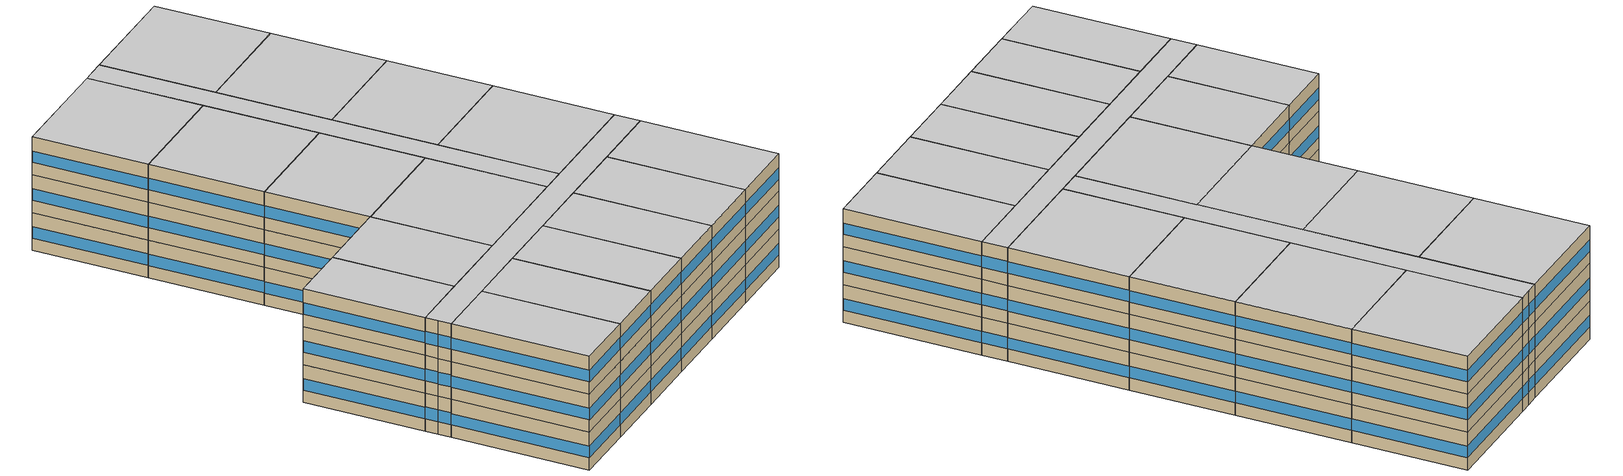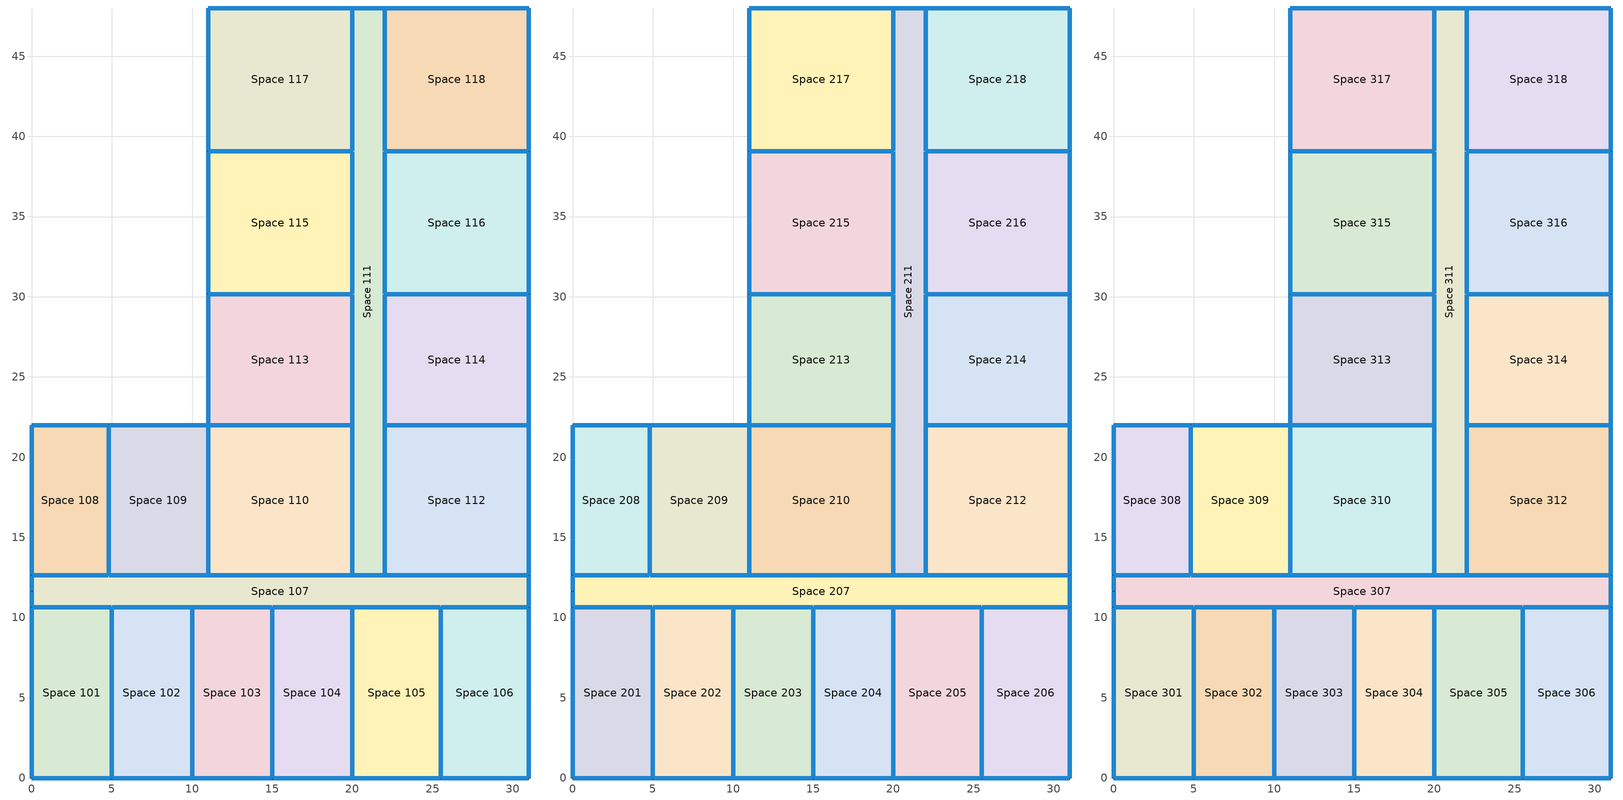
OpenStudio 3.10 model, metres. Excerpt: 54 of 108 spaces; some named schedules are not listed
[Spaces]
Space 101
 floor ground: 5,10.64 5,0 0,0 0,10.64 z0
 wall outside: 0,10.64 0,0 5,0 z0:3.05
 wall to Space 107: 5,10.64 0,10.64 z0:3.05
 wall to Space 102: 5,0 5,10.64 z0:3.05
 window: 0.03,0 4.97,0 / 0,10.61 0,0.03 z1:1.92
 window inside: 4.97,10.64 0.03,10.64 / 5,0.03 5,10.61 z1:1.92
Space 102
 floor ground: 10,10.64 10,0 5,0 5,10.64 z0
 wall outside: 5,0 10,0 z0:3.05
 wall to Space 107: 10,10.64 5,10.64 z0:3.05
 wall to Space 103: 10,0 10,10.64 z0:3.05
 window: 5.03,0 9.97,0 z1:1.92
 window inside: 9.97,10.64 5.03,10.64 / 10,0.03 10,10.61 z1:1.92
Space 103
 floor ground: 15,10.64 15,0 10,0 10,10.64 z0
 wall outside: 10,0 15,0 z0:3.05
 wall to Space 107: 15,10.64 10,10.64 z0:3.05
 wall to Space 104: 15,0 15,10.64 z0:3.05
 window: 10.03,0 14.97,0 z1:1.92
 window inside: 14.97,10.64 10.03,10.64 / 15,0.03 15,10.61 z1:1.92
Space 104
 floor ground: 20,10.64 20,0 15,0 15,10.64 z0
 wall outside: 15,0 20,0 z0:3.05
 wall to Space 107: 20,10.64 15,10.64 z0:3.05
 wall to Space 105: 20,0 20,10.64 z0:3.05
 window inside: 19.97,10.64 15.03,10.64 / 20,0.03 20,10.61 z1:1.92
 window: 15.03,0 19.97,0 z1:1.92
Space 105
 floor ground: 25.5,10.64 25.5,0 20,0 20,10.64 z0
 wall outside: 20,0 25.5,0 z0:3.05
 wall to Space 107: 25.5,10.64 20,10.64 z0:3.05
 wall to Space 106: 25.5,0 25.5,10.64 z0:3.05
 window inside: 25.47,10.64 20.03,10.64 / 25.5,0.03 25.5,10.61 z1:1.92
 window: 20.03,0 25.47,0 z1:1.92
Space 106
 floor ground: 31,10.64 31,0 25.5,0 25.5,10.64 z0
 wall outside: 25.5,0 31,0 31,10.64 z0:3.05
 wall to Space 107: 31,10.64 25.5,10.64 z0:3.05
 window inside: 30.97,10.64 25.53,10.64 z1:1.92
 window: 31,0.03 31,10.61 / 25.53,0 30.97,0 z1:1.92
Space 107
 floor ground: 31,12.64 31,10.64 0,10.64 0,12.64 z0
 wall outside: 31,10.64 31,12.64 / 0,12.64 0,11.64 0,10.64 z0:3.05
 wall to Space 108: 4.81,12.64 0,12.64 z0:3.05
 wall to Space 109: 11,12.64 4.81,12.64 z0:3.05
 wall to Space 110: 20,12.64 11,12.64 z0:3.05
 wall to Space 111: 22,12.64 20,12.64 z0:3.05
 wall to Space 112: 31,12.64 22,12.64 z0:3.05
 window inside: 30.97,12.64 22.03,12.64 / 4.78,12.64 0.03,12.64 / 10.97,12.64 4.83,12.64 / 19.97,12.64 11.03,12.64 z1:1.92; 21.97,12.64 20.03,12.64 z1:1.94
 window: 31,10.67 31,12.61 z1:1.94; 0,11.61 0,10.67 / 0,12.61 0,11.67 z1:1.96
Space 108
 floor ground: 4.81,22 4.81,12.64 0,12.64 0,22 z0
 wall outside: 4.81,22 0,22 0,12.64 z0:3.05
 wall to Space 109: 4.81,12.64 4.81,22 z0:3.05
 window: 0,21.97 0,12.67 / 4.78,22 0.03,22 z1:1.92
 window inside: 4.81,12.67 4.81,21.97 z1:1.92
Space 109
 floor ground: 11,22 11,12.64 4.81,12.64 4.81,22 z0
 wall outside: 11,22 4.81,22 z0:3.05
 wall to Space 110: 11,12.64 11,22 z0:3.05
 window: 10.97,22 4.83,22 z1:1.92
 window inside: 11,12.67 11,21.97 z1:1.92
Space 110
 floor ground: 20,22 20,12.64 11,12.64 11,22 z0
 wall to Space 111: 20,12.64 20,14.28 20,22 z0:3.05
 wall to Space 113: 20,22 11,22 z0:3.05
 window inside: 20,14.31 20,21.97 / 19.97,22 11.03,22 z1:1.92; 20,12.67 20,14.25 z1:1.94
Space 111
 floor ground: 22,48 22,12.64 20,12.64 20,48 z0
 wall outside: 22,48 21,48 20,48 z0:3.05
 wall to Space 113: 20,30.15 20,22 z0:3.05
 wall to Space 115: 20,39.07 20,30.15 z0:3.05
 wall to Space 117: 20,48 20,39.07 z0:3.05
 wall to Space 118: 22,39.07 22,48 z0:3.05
 wall to Space 116: 22,30.15 22,39.07 z0:3.05
 wall to Space 114: 22,22 22,30.15 z0:3.05
 wall to Space 112: 22,12.64 22,14.28 22,22 z0:3.05
 window inside: 20,39.05 20,30.17 / 22,30.17 22,39.05 / 22,39.1 22,47.97 / 20,30.12 20,22.03 / 20,47.97 20,39.1 / 22,22.03 22,30.12 / 22,14.31 22,21.97 z1:1.92; 22,12.67 22,14.25 z1:1.94
 window: 20.97,48 20.03,48 / 21.97,48 21.03,48 z1:1.96
Space 112
 floor ground: 31,22 31,12.64 22,12.64 22,22 z0
 wall outside: 31,12.64 31,22 z0:3.05
 wall to Space 114: 31,22 22,22 z0:3.05
 window: 31,12.67 31,21.97 z1:1.92
 window inside: 30.97,22 22.03,22 z1:1.92
Space 113
 floor ground: 20,30.15 20,22 11,22 11,30.15 z0
 wall outside: 11,30.15 11,22 z0:3.05
 wall to Space 115: 20,30.15 11,30.15 z0:3.05
 window: 11,30.12 11,22.03 z1:1.92
 window inside: 19.97,30.15 11.03,30.15 z1:1.92
Space 114
 floor ground: 31,30.15 31,22 22,22 22,30.15 z0
 wall outside: 31,22 31,30.15 z0:3.05
 wall to Space 116: 31,30.15 22,30.15 z0:3.05
 window: 31,22.03 31,30.12 z1:1.92
 window inside: 30.97,30.15 22.03,30.15 z1:1.92
Space 115
 floor ground: 20,39.07 20,30.15 11,30.15 11,39.07 z0
 wall outside: 11,39.07 11,30.15 z0:3.05
 wall to Space 117: 20,39.07 11,39.07 z0:3.05
 window: 11,39.05 11,30.17 z1:1.92
 window inside: 19.97,39.07 11.03,39.07 z1:1.92
Space 116
 floor ground: 31,39.07 31,30.15 22,30.15 22,39.07 z0
 wall outside: 31,30.15 31,39.07 z0:3.05
 wall to Space 118: 31,39.07 22,39.07 z0:3.05
 window: 31,30.17 31,39.05 z1:1.92
 window inside: 30.97,39.07 22.03,39.07 z1:1.92
Space 117
 floor ground: 20,48 20,39.07 11,39.07 11,48 z0
 wall outside: 20,48 11,48 11,39.07 z0:3.05
 window: 19.97,48 11.03,48 / 11,47.97 11,39.1 z1:1.92
Space 118
 floor ground: 31,48 31,39.07 22,39.07 22,48 z0
 wall outside: 31,39.07 31,48 22,48 z0:3.05
 window: 30.97,48 22.03,48 / 31,39.1 31,47.97 z1:1.92
Space 201
 floor to Space 101: 5,10.64 5,0 0,0 0,10.64 z3.05
 wall outside: 0,10.64 0,0 5,0 z3.05:6.1
 wall to Space 207: 5,10.64 0,10.64 z3.05:6.1
 wall to Space 202: 5,0 5,10.64 z3.05:6.1
 window: 0.03,0 4.97,0 / 0,10.61 0,0.03 z4.05:4.97
 window inside: 4.97,10.64 0.03,10.64 / 5,0.03 5,10.61 z4.05:4.97
Space 202
 floor to Space 102: 10,10.64 10,0 5,0 5,10.64 z3.05
 wall outside: 5,0 10,0 z3.05:6.1
 wall to Space 207: 10,10.64 5,10.64 z3.05:6.1
 wall to Space 203: 10,0 10,10.64 z3.05:6.1
 window: 5.03,0 9.97,0 z4.05:4.97
 window inside: 10,0.03 10,10.61 / 9.97,10.64 5.03,10.64 z4.05:4.97
Space 203
 floor to Space 103: 15,10.64 15,0 10,0 10,10.64 z3.05
 wall outside: 10,0 15,0 z3.05:6.1
 wall to Space 207: 15,10.64 10,10.64 z3.05:6.1
 wall to Space 204: 15,0 15,10.64 z3.05:6.1
 window: 10.03,0 14.97,0 z4.05:4.97
 window inside: 14.97,10.64 10.03,10.64 / 15,0.03 15,10.61 z4.05:4.97
Space 204
 floor to Space 104: 20,10.64 20,0 15,0 15,10.64 z3.05
 wall outside: 15,0 20,0 z3.05:6.1
 wall to Space 207: 20,10.64 15,10.64 z3.05:6.1
 wall to Space 205: 20,0 20,10.64 z3.05:6.1
 window: 15.03,0 19.97,0 z4.05:4.97
 window inside: 19.97,10.64 15.03,10.64 / 20,0.03 20,10.61 z4.05:4.97
Space 205
 floor to Space 105: 25.5,10.64 25.5,0 20,0 20,10.64 z3.05
 wall outside: 20,0 25.5,0 z3.05:6.1
 wall to Space 207: 25.5,10.64 20,10.64 z3.05:6.1
 wall to Space 206: 25.5,0 25.5,10.64 z3.05:6.1
 window inside: 25.47,10.64 20.03,10.64 / 25.5,0.03 25.5,10.61 z4.05:4.97
 window: 20.03,0 25.47,0 z4.05:4.97
Space 206
 floor to Space 106: 31,10.64 31,0 25.5,0 25.5,10.64 z3.05
 wall outside: 25.5,0 31,0 31,10.64 z3.05:6.1
 wall to Space 207: 31,10.64 25.5,10.64 z3.05:6.1
 window: 31,0.03 31,10.61 / 25.53,0 30.97,0 z4.05:4.97
 window inside: 30.97,10.64 25.53,10.64 z4.05:4.97
Space 207
 floor to Space 107: 31,12.64 31,10.64 0,10.64 0,12.64 z3.05
 wall outside: 31,10.64 31,12.64 / 0,12.64 0,11.64 0,10.64 z3.05:6.1
 wall to Space 208: 4.81,12.64 0,12.64 z3.05:6.1
 wall to Space 209: 11,12.64 4.81,12.64 z3.05:6.1
 wall to Space 210: 20,12.64 11,12.64 z3.05:6.1
 wall to Space 211: 22,12.64 20,12.64 z3.05:6.1
 wall to Space 212: 31,12.64 22,12.64 z3.05:6.1
 window: 0,11.61 0,10.67 / 0,12.61 0,11.67 z4.05:5.01; 31,10.67 31,12.61 z4.05:4.99
 window inside: 10.97,12.64 4.83,12.64 / 4.78,12.64 0.03,12.64 / 19.97,12.64 11.03,12.64 / 30.97,12.64 22.03,12.64 z4.05:4.97; 21.97,12.64 20.03,12.64 z4.05:4.99
Space 208
 floor to Space 108: 4.81,22 4.81,12.64 0,12.64 0,22 z3.05
 wall outside: 4.81,22 0,22 0,12.64 z3.05:6.1
 wall to Space 209: 4.81,12.64 4.81,22 z3.05:6.1
 window: 0,21.97 0,12.67 / 4.78,22 0.03,22 z4.05:4.97
 window inside: 4.81,12.67 4.81,21.97 z4.05:4.97
Space 209
 floor to Space 109: 11,22 11,12.64 4.81,12.64 4.81,22 z3.05
 wall outside: 11,22 4.81,22 z3.05:6.1
 wall to Space 210: 11,12.64 11,22 z3.05:6.1
 window inside: 11,12.67 11,21.97 z4.05:4.97
 window: 10.97,22 4.83,22 z4.05:4.97
Space 210
 floor to Space 110: 20,22 20,12.64 11,12.64 11,22 z3.05
 wall to Space 211: 20,12.64 20,14.28 20,22 z3.05:6.1
 wall to Space 213: 20,22 11,22 z3.05:6.1
 window inside: 20,12.67 20,14.25 z4.05:4.99; 20,14.31 20,21.97 / 19.97,22 11.03,22 z4.05:4.97
Space 211
 floor to Space 111: 22,48 22,12.64 20,12.64 20,48 z3.05
 wall outside: 22,48 21,48 20,48 z3.05:6.1
 wall to Space 213: 20,30.15 20,22 z3.05:6.1
 wall to Space 215: 20,39.07 20,30.15 z3.05:6.1
 wall to Space 217: 20,48 20,39.07 z3.05:6.1
 wall to Space 218: 22,39.07 22,48 z3.05:6.1
 wall to Space 216: 22,30.15 22,39.07 z3.05:6.1
 wall to Space 214: 22,22 22,30.15 z3.05:6.1
 wall to Space 212: 22,12.64 22,14.28 22,22 z3.05:6.1
 window inside: 22,14.31 22,21.97 / 22,22.03 22,30.12 / 20,30.12 20,22.03 / 20,39.05 20,30.17 / 20,47.97 20,39.1 / 22,39.1 22,47.97 / 22,30.17 22,39.05 z4.05:4.97; 22,12.67 22,14.25 z4.05:4.99
 window: 21.97,48 21.03,48 / 20.97,48 20.03,48 z4.05:5.01
Space 212
 floor to Space 112: 31,22 31,12.64 22,12.64 22,22 z3.05
 wall outside: 31,12.64 31,22 z3.05:6.1
 wall to Space 214: 31,22 22,22 z3.05:6.1
 window: 31,12.67 31,21.97 z4.05:4.97
 window inside: 30.97,22 22.03,22 z4.05:4.97
Space 213
 floor to Space 113: 20,30.15 20,22 11,22 11,30.15 z3.05
 wall outside: 11,30.15 11,22 z3.05:6.1
 wall to Space 215: 20,30.15 11,30.15 z3.05:6.1
 window: 11,30.12 11,22.03 z4.05:4.97
 window inside: 19.97,30.15 11.03,30.15 z4.05:4.97
Space 214
 floor to Space 114: 31,30.15 31,22 22,22 22,30.15 z3.05
 wall outside: 31,22 31,30.15 z3.05:6.1
 wall to Space 216: 31,30.15 22,30.15 z3.05:6.1
 window: 31,22.03 31,30.12 z4.05:4.97
 window inside: 30.97,30.15 22.03,30.15 z4.05:4.97
Space 215
 floor to Space 115: 20,39.07 20,30.15 11,30.15 11,39.07 z3.05
 wall outside: 11,39.07 11,30.15 z3.05:6.1
 wall to Space 217: 20,39.07 11,39.07 z3.05:6.1
 window: 11,39.05 11,30.17 z4.05:4.97
 window inside: 19.97,39.07 11.03,39.07 z4.05:4.97
Space 216
 floor to Space 116: 31,39.07 31,30.15 22,30.15 22,39.07 z3.05
 wall outside: 31,30.15 31,39.07 z3.05:6.1
 wall to Space 218: 31,39.07 22,39.07 z3.05:6.1
 window: 31,30.17 31,39.05 z4.05:4.97
 window inside: 30.97,39.07 22.03,39.07 z4.05:4.97
Space 217
 floor to Space 117: 20,48 20,39.07 11,39.07 11,48 z3.05
 wall outside: 20,48 11,48 11,39.07 z3.05:6.1
 window: 11,47.97 11,39.1 / 19.97,48 11.03,48 z4.05:4.97
Space 218
 floor to Space 118: 31,48 31,39.07 22,39.07 22,48 z3.05
 wall outside: 31,39.07 31,48 22,48 z3.05:6.1
 window: 30.97,48 22.03,48 / 31,39.1 31,47.97 z4.05:4.97
Space 301
 floor to Space 201: 5,10.64 5,0 0,0 0,10.64 z6.1
 wall outside: 0,10.64 0,0 5,0 z6.1:9.14
 wall to Space 307: 5,10.64 0,10.64 z6.1:9.14
 wall to Space 302: 5,0 5,10.64 z6.1:9.14
 window inside: 4.97,10.64 0.03,10.64 z7.1:8.02; 5,0.03 5,10.61 z7.1:8.01
 window: 0.03,0 4.97,0 z7.1:8.02; 0,10.61 0,0.03 z7.1:8.01
 ceiling to Space 401: 5,0 5,10.64 0,10.64 0,0 z9.14
Space 302
 floor to Space 202: 10,10.64 10,0 5,0 5,10.64 z6.1
 wall outside: 5,0 10,0 z6.1:9.14
 wall to Space 307: 10,10.64 5,10.64 z6.1:9.14
 wall to Space 303: 10,0 10,10.64 z6.1:9.14
 window inside: 9.97,10.64 5.03,10.64 z7.1:8.02; 10,0.03 10,10.61 z7.1:8.01
 window: 5.03,0 9.97,0 z7.1:8.02
 ceiling to Space 402: 10,0 10,10.64 5,10.64 5,0 z9.14
Space 303
 floor to Space 203: 15,10.64 15,0 10,0 10,10.64 z6.1
 wall outside: 10,0 15,0 z6.1:9.14
 wall to Space 307: 15,10.64 10,10.64 z6.1:9.14
 wall to Space 304: 15,0 15,10.64 z6.1:9.14
 window: 10.03,0 14.97,0 z7.1:8.02
 window inside: 14.97,10.64 10.03,10.64 z7.1:8.02; 15,0.03 15,10.61 z7.1:8.01
 ceiling to Space 403: 15,0 15,10.64 10,10.64 10,0 z9.14
Space 304
 floor to Space 204: 20,10.64 20,0 15,0 15,10.64 z6.1
 wall outside: 15,0 20,0 z6.1:9.14
 wall to Space 307: 20,10.64 15,10.64 z6.1:9.14
 wall to Space 305: 20,0 20,10.64 z6.1:9.14
 window: 15.03,0 19.97,0 z7.1:8.02
 window inside: 19.97,10.64 15.03,10.64 z7.1:8.02; 20,0.03 20,10.61 z7.1:8.01
 ceiling to Space 404: 20,0 20,10.64 15,10.64 15,0 z9.14
Space 305
 floor to Space 205: 25.5,10.64 25.5,0 20,0 20,10.64 z6.1
 wall outside: 20,0 25.5,0 z6.1:9.14
 wall to Space 307: 25.5,10.64 20,10.64 z6.1:9.14
 wall to Space 306: 25.5,0 25.5,10.64 z6.1:9.14
 window: 20.03,0 25.47,0 z7.1:8.02
 window inside: 25.47,10.64 20.03,10.64 z7.1:8.02; 25.5,0.03 25.5,10.61 z7.1:8.01
 ceiling to Space 405: 25.5,0 25.5,10.64 20,10.64 20,0 z9.14
Space 306
 floor to Space 206: 31,10.64 31,0 25.5,0 25.5,10.64 z6.1
 wall outside: 25.5,0 31,0 31,10.64 z6.1:9.14
 wall to Space 307: 31,10.64 25.5,10.64 z6.1:9.14
 window: 31,0.03 31,10.61 z7.1:8.01; 25.53,0 30.97,0 z7.1:8.02
 window inside: 30.97,10.64 25.53,10.64 z7.1:8.02
 ceiling to Space 406: 31,0 31,10.64 25.5,10.64 25.5,0 z9.14
Space 307
 floor to Space 207: 31,12.64 31,10.64 0,10.64 0,12.64 z6.1
 wall outside: 31,10.64 31,12.64 / 0,12.64 0,11.64 0,10.64 z6.1:9.14
 wall to Space 308: 4.81,12.64 0,12.64 z6.1:9.14
 wall to Space 309: 11,12.64 4.81,12.64 z6.1:9.14
 wall to Space 310: 20,12.64 11,12.64 z6.1:9.14
 wall to Space 311: 22,12.64 20,12.64 z6.1:9.14
 wall to Space 312: 31,12.64 22,12.64 z6.1:9.14
 window inside: 30.97,12.64 22.03,12.64 / 10.97,12.64 4.83,12.64 / 4.78,12.64 0.03,12.64 / 19.97,12.64 11.03,12.64 z7.1:8.02; 21.97,12.64 20.03,12.64 z7.1:8.03
 window: 0,12.61 0,11.67 / 0,11.61 0,10.67 z7.1:8.06; 31,10.67 31,12.61 z7.1:8.03
 ceiling to Space 407: 31,10.64 31,12.64 0,12.64 0,10.64 z9.14
Space 308
 floor to Space 208: 4.81,22 4.81,12.64 0,12.64 0,22 z6.1
 wall outside: 4.81,22 0,22 0,12.64 z6.1:9.14
 wall to Space 309: 4.81,12.64 4.81,22 z6.1:9.14
 window: 0,21.97 0,12.67 / 4.78,22 0.03,22 z7.1:8.02
 window inside: 4.81,12.67 4.81,21.97 z7.1:8.02
 ceiling to Space 408: 4.81,12.64 4.81,22 0,22 0,12.64 z9.14
Space 309
 floor to Space 209: 11,22 11,12.64 4.81,12.64 4.81,22 z6.1
 wall outside: 11,22 4.81,22 z6.1:9.14
 wall to Space 310: 11,12.64 11,22 z6.1:9.14
 window: 10.97,22 4.83,22 z7.1:8.02
 window inside: 11,12.67 11,21.97 z7.1:8.02
 ceiling to Space 409: 11,12.64 11,22 4.81,22 4.81,12.64 z9.14
Space 310
 floor to Space 210: 20,22 20,12.64 11,12.64 11,22 z6.1
 wall to Space 311: 20,12.64 20,14.28 20,22 z6.1:9.14
 wall to Space 313: 20,22 11,22 z6.1:9.14
 window inside: 20,12.67 20,14.25 z7.1:8.04; 20,14.31 20,21.97 / 19.97,22 11.03,22 z7.1:8.02
 ceiling to Space 410: 20,12.64 20,22 11,22 11,12.64 z9.14
Space 311
 floor to Space 211: 22,48 22,12.64 20,12.64 20,48 z6.1
 wall outside: 22,48 21,48 20,48 z6.1:9.14
 wall to Space 313: 20,30.15 20,22 z6.1:9.14
 wall to Space 315: 20,39.07 20,30.15 z6.1:9.14
 wall to Space 317: 20,48 20,39.07 z6.1:9.14
 wall to Space 318: 22,39.07 22,48 z6.1:9.14
 wall to Space 316: 22,30.15 22,39.07 z6.1:9.14
 wall to Space 314: 22,22 22,30.15 z6.1:9.14
 wall to Space 312: 22,12.64 22,14.28 22,22 z6.1:9.14
 window: 21.97,48 21.03,48 / 20.97,48 20.03,48 z7.1:8.06
 window inside: 22,14.31 22,21.97 / 20,30.12 20,22.03 / 20,39.05 20,30.17 / 20,47.97 20,39.1 / 22,39.1 22,47.97 / 22,30.17 22,39.05 / 22,22.03 22,30.12 z7.1:8.02; 22,12.67 22,14.25 z7.1:8.04
 ceiling to Space 411: 22,12.64 22,48 20,48 20,12.64 z9.14
Space 312
 floor to Space 212: 31,22 31,12.64 22,12.64 22,22 z6.1
 wall outside: 31,12.64 31,22 z6.1:9.14
 wall to Space 314: 31,22 22,22 z6.1:9.14
 window: 31,12.67 31,21.97 z7.1:8.02
 window inside: 30.97,22 22.03,22 z7.1:8.02
 ceiling to Space 412: 31,12.64 31,22 22,22 22,12.64 z9.14
Space 313
 floor to Space 213: 20,30.15 20,22 11,22 11,30.15 z6.1
 wall outside: 11,30.15 11,22 z6.1:9.14
 wall to Space 315: 20,30.15 11,30.15 z6.1:9.14
 window: 11,30.12 11,22.03 z7.1:8.02
 window inside: 19.97,30.15 11.03,30.15 z7.1:8.02
 ceiling to Space 413: 20,22 20,30.15 11,30.15 11,22 z9.14
Space 314
 floor to Space 214: 31,30.15 31,22 22,22 22,30.15 z6.1
 wall outside: 31,22 31,30.15 z6.1:9.14
 wall to Space 316: 31,30.15 22,30.15 z6.1:9.14
 window inside: 30.97,30.15 22.03,30.15 z7.1:8.02
 window: 31,22.03 31,30.12 z7.1:8.02
 ceiling to Space 414: 31,22 31,30.15 22,30.15 22,22 z9.14
Space 315
 floor to Space 215: 20,39.07 20,30.15 11,30.15 11,39.07 z6.1
 wall outside: 11,39.07 11,30.15 z6.1:9.14
 wall to Space 317: 20,39.07 11,39.07 z6.1:9.14
 window: 11,39.05 11,30.17 z7.1:8.02
 window inside: 19.97,39.07 11.03,39.07 z7.1:8.02
 ceiling to Space 415: 20,30.15 20,39.07 11,39.07 11,30.15 z9.14
Space 316
 floor to Space 216: 31,39.07 31,30.15 22,30.15 22,39.07 z6.1
 wall outside: 31,30.15 31,39.07 z6.1:9.14
 wall to Space 318: 31,39.07 22,39.07 z6.1:9.14
 window: 31,30.17 31,39.05 z7.1:8.02
 window inside: 30.97,39.07 22.03,39.07 z7.1:8.02
 ceiling to Space 416: 31,30.15 31,39.07 22,39.07 22,30.15 z9.14
Space 317
 floor to Space 217: 20,48 20,39.07 11,39.07 11,48 z6.1
 wall outside: 20,48 11,48 11,39.07 z6.1:9.14
 window: 11,47.97 11,39.1 / 19.97,48 11.03,48 z7.1:8.02
 ceiling to Space 417: 20,39.07 20,48 11,48 11,39.07 z9.14
Space 318
 floor to Space 218: 31,48 31,39.07 22,39.07 22,48 z6.1
 wall outside: 31,39.07 31,48 22,48 z6.1:9.14
 window: 31,39.1 31,47.97 / 30.97,48 22.03,48 z7.1:8.02
 ceiling to Space 418: 31,39.07 31,48 22,48 22,39.07 z9.14
[ClimateZones]
Climate Zone Institution Name 1=ASHRAE; Climate Zone Document Name 1=ANSI/ASHRAE Standard 169; Climate Zone Document Year 1=2006; Climate Zone Value 1=6A; Climate Zone Institution Name 2=CEC; Climate Zone Document Name 2=California Climate Zone Descriptions; Climate Zone Document Year 2=1995
[Building]
Building 1
[Site]
Montreal-Trudeau Intl AP: Latitude {deg}=45.4706; Longitude {deg}=-73.7408; Time Zone {hr}=-5; Elevation {m}=36; Keep Site Location Information=No
[SizingPeriod:DesignDay] Barometric Pressure {Pa}=100893; Rain Indicator=No; Snow Indicator=No; Day of Month=21; Daylight Saving Time Indicator=No; Dry-Bulb Temperature Range Modifier Type=DefaultMultipliers
Name | Maximum Dry-Bulb Temperature {C} | Daily Dry-Bulb Temperature Range {deltaC} | Wind Speed {m/s} | Wind Direction {deg} | Sky Clearness | Month | Day Type | Humidity Condition Type | Wetbulb or DewPoint at Maximum Dry-Bulb {C} | Solar Model Indicator | ASHRAE Clear Sky Optical Depth for Beam Irradiance | ASHRAE Clear Sky Optical Depth for Diffuse Irradiance
Montreal Int'l Ann Htg 99.6% Condns DB | -23.7 | 0 | 3.9 | 260 | 0 | 1 | WinterDesignDay | Wetbulb | -23.7 | ASHRAEClearSky
Montreal Int'l Ann Hum_n 99.6% Condns DP=>MCDB | -23 | 0 | 3.9 | 260 | 0 | 1 | WinterDesignDay | Dewpoint | -30.5 | ASHRAEClearSky
Montreal Int'l Ann Htg Wind 99.6% Condns WS=>MCDB | -5.3 | 0 | 12.9 | 260 | 0 | 1 | WinterDesignDay | Wetbulb | -5.3 | ASHRAEClearSky
Montreal Int'l Ann Clg .4% Condns DB=>MWB | 30 | 9.3 | 4.9 | 220 |  | 7 | SummerDesignDay | Wetbulb | 22.1 | ASHRAETau | 0.465 | 1.966
[Material]
Name | Roughness | Thickness {m} | Conductivity {W/m-K} | Density {kg/m3} | Specific Heat {J/kg-K} | Thermal Absorptance | Solar Absorptance | Visible Absorptance
G05 25mm wood 1; G05 25mm wood 3 | MediumSmooth | 0.0254 | 0.15 | 608 | 1630 | 0.9 | 0.5 | 0.5
Generic LW Concrete | MediumRough | 0.1 | 0.53 | 1280 | 840 | 0.9 | 0.8 | 0.8
F08 Metal surface 1 | Smooth | 0.0008 | 45.28 | 7824 | 500 | 0.9 | 0.7 | 0.7
Generic Acoustic Tile | MediumSmooth | 0.02 | 0.06 | 368 | 590 | 0.9 | 0.2 | 0.2
Generic Ceiling Air Gap | Smooth | 0.1 | 0.556 | 1.28 | 1000 | 0.9 | 0.7 | 0.7
100mm Normalweight concrete floor 1 | MediumSmooth | 0.1016 | 2.31 | 2322 | 832
G01 13mm gypsum board 1 | Smooth | 0.0127 | 0.16 | 800 | 1090 | 0.9 | 0.7 | 0.5
6 in. Normalweight Concrete Floor 2 | MediumRough | 0.1524 | 2.31 | 2322 | 832 | 0.9 | 0.7 | 0.7
AQNC2024brick (fired clay) | MediumRough | 0.1 | 1.43 | 2400 | 840 | 0.9 | 0.7 | 0.7
AQNC2024gypsum board | MediumRough | 0.1 | 0.159 | 800 | 1090 | 0.9 | 0.7 | 0.7
AQNC2024Stucco 25 mm | MediumRough | 0.025 | 0.159 | 800 | 1090 | 0.9 | 0.7 | 0.7
AQNC2024expanded polystyrene type I 15 cm | MediumRough | 0.15 | 0.0385 | 15 | 1500 | 0.9 | 0.7 | 0.7
AQNC2024standard concrete | MediumRough | 0.1 | 2.5 | 2400 | 840 | 0.9 | 0.7 | 0.7
AQNC2024built-up roofing 1 | MediumRough | 0.1 | 0.162 | 1121 | 1470 | 0.9 | 0.7 | 0.7
[Material:NoMass] Thermal Absorptance=0.9; Solar Absorptance=0.7
Name | Roughness | Thermal Resistance {m2-K/W} | Visible Absorptance
CP02 CARPET PAD 2 | VeryRough | 0.21648 | 0.8
Typical Carpet Pad 3 | Smooth | 3.45515 | 0.8
Typical Insulation R-0.58 1 | Smooth | 0.454528 | 0.7
Typical Insulation R-1.15 1 | Smooth | 0.454545 | 0.7
[Construction]
Typical Interior Partition 4: G05 25mm wood 1
Typical Interior Partition 6; Typical Interior Door 2: G05 25mm wood 3
Generic Interior Floor: Generic Acoustic Tile, Generic Ceiling Air Gap, Generic LW Concrete
Typical Interior Floor 1: 100mm Normalweight concrete floor 1, CP02 CARPET PAD 2
Typical Interior Wall 1: G01 13mm gypsum board 1, G01 13mm gypsum board 1
Typical Interior Ceiling 1: CP02 CARPET PAD 2, 100mm Normalweight concrete floor 1
Customized opaque construction {4e7b71c1-5be2-4431-8ce4-cf987089d090} to conductance of 0.284: 6 in. Normalweight Concrete Floor 2, Typical Carpet Pad 3
AQNC2024Customized Fenestration: u=2.38: AQNC2024Fenestration U=2.38 0.4
Customized opaque construction {1d419b8d-d461-492a-92d8-f46981addb7c} to conductance of 2.2: F08 Metal surface 1, Typical Insulation R-0.58 1
Customized opaque construction {bc588554-639a-4cee-8ce8-916022afe59b} to conductance of 2.2: Typical Insulation R-1.15 1
Customized Fenestration: cond=0.220 tvis=0.294 tsol=0.332: Customized Fenestration:: cond=0.220 tvis=0.294 tsol=0.332
Customized Fenestration: cond=0.220 tvis=0.898 tsol=0.837 3: Customized Fenestration:: cond=0.220 tvis=0.898 tsol=0.837
Typical Interior Window 1: Clear 3mm 2
AQ_MURB_2024_MURB Wall 2011 2020 6A 1: AQNC2024Stucco 25 mm, AQNC2024brick (fired clay), AQNC2024expanded polystyrene type I 15 cm, AQNC2024gypsum board
AQ_MURB_2024_MURB ground 2011 2020 6A 1; AQ_MURB_2024_MURB ground 2011 2020 6A 2; AQ_MURB_2024_MURB ground 2011 2020 6A 3: AQNC2024standard concrete, AQNC2024expanded polystyrene type I 15 cm
AQ_MURB_2024_MURB roof 2011 2020 6A 1: AQNC2024built-up roofing 1, AQNC2024expanded polystyrene type I 15 cm
[WindowMaterial:SimpleGlazingSystem]
Name | U-Factor {W/m2-K} | Solar Heat Gain Coefficient | Visible Transmittance
AQNC2024Fenestration U=2.38 0.4 | 2.38 | 0.4 | 0.4
Customized Fenestration:: cond=0.220 tvis=0.294 tsol=0.332; Customized Fenestration:: cond=0.220 tvis=0.898 tsol=0.837 | 2.2 | 0.6 | 0.21
[WindowMaterial:Glazing]
Clear 3mm 2: Optical Data Type=SpectralAverage; Thickness {m}=0.003; Solar Transmittance at Normal Incidence=0.837; Front Side Solar Reflectance at Normal Incidence=0.075; Back Side Solar Reflectance at Normal Incidence=0.075; Visible Transmittance at Normal Incidence=0.898; Front Side Visible Reflectance at Normal Incidence=0.081; Back Side Visible Reflectance at Normal Incidence=0.081; Infrared Transmittance at Normal Incidence=0; Front Side Infrared Hemispherical Emissivity=0.84; Back Side Infrared Hemispherical Emissivity=0.84; Conductivity {W/m-K}=0.9; Dirt Correction Factor for Solar and Visible Transmittance=1; Solar Diffusing=No
[DefaultConstructionSet]
Zone 20112020 6A: Default Exterior Surface Constructions=NECB 2011 - HighApt - NECB HDD Method at climate 14; Default Interior Surface Constructions=Default Surface Constructions 1690; Default Ground Contact Surface Constructions=NECB 2011 - HighApt - NECB HDD Method at climate 15; Default Exterior SubSurface Constructions=NECB 2011 - HighApt - NECB HDD Method at climate 16; Default Interior SubSurface Constructions=Default Sub Surface Constructions 1126; Interior Partition Construction=Typical Interior Partition 6; Adiabatic Surface Construction=Generic Interior Floor
[DefaultSurfaceConstructions]
Name | Floor Construction | Wall Construction | Roof Ceiling Construction
NECB 2011 - HighApt - NECB HDD Method at climate 14 | AQ_MURB_2024_MURB ground 2011 2020 6A 1 | AQ_MURB_2024_MURB Wall 2011 2020 6A 1 | AQ_MURB_2024_MURB roof 2011 2020 6A 1
NECB 2011 - HighApt - NECB HDD Method at climate 15 | AQ_MURB_2024_MURB ground 2011 2020 6A 3 | AQ_MURB_2024_MURB ground 2011 2020 6A 2 | Customized opaque construction {4e7b71c1-5be2-4431-8ce4-cf987089d090} to conductance of 0.284
Default Surface Constructions 1690 | Typical Interior Floor 1 | Typical Interior Wall 1 | Typical Interior Ceiling 1
[DefaultSubSurfaceConstructions]
Name | Fixed Window Construction | Operable Window Construction | Door Construction | Glass Door Construction | Overhead Door Construction | Skylight Construction | Tubular Daylight Dome Construction | Tubular Daylight Diffuser Construction
NECB 2011 - HighApt - NECB HDD Method at climate 16 | AQNC2024Customized Fenestration: u=2.38 | AQNC2024Customized Fenestration: u=2.38 | Customized opaque construction {1d419b8d-d461-492a-92d8-f46981addb7c} to conductance of 2.2 | AQNC2024Customized Fenestration: u=2.38 | Customized opaque construction {bc588554-639a-4cee-8ce8-916022afe59b} to conductance of 2.2 | Customized Fenestration: cond=0.220 tvis=0.294 tsol=0.332 | Customized Fenestration: cond=0.220 tvis=0.898 tsol=0.837 3 | Customized Fenestration: cond=0.220 tvis=0.898 tsol=0.837 3
Default Sub Surface Constructions 1126 | Typical Interior Window 1 | Typical Interior Window 1 | Typical Interior Door 2
[ThermostatSetpoint:DualSetpoint] Heating Setpoint Temperature Schedule=NECB-G-Thermostat Setpoint-Heating; Cooling Setpoint Temperature Schedule=NECB-G-Thermostat Setpoint-Cooling
Thermostat Setpoint Dual Setpoint 1; Thermostat Setpoint Dual Setpoint 2; Thermostat Setpoint Dual Setpoint 3; Thermostat Setpoint Dual Setpoint 4; Thermostat Setpoint Dual Setpoint 5; Thermostat Setpoint Dual Setpoint 6; Thermostat Setpoint Dual Setpoint 7; Thermostat Setpoint Dual Setpoint 8; Thermostat Setpoint Dual Setpoint 9; Thermostat Setpoint Dual Setpoint 10; Thermostat Setpoint Dual Setpoint 11; Thermostat Setpoint Dual Setpoint 12; Thermostat Setpoint Dual Setpoint 13; Thermostat Setpoint Dual Setpoint 14; Thermostat Setpoint Dual Setpoint 15; Thermostat Setpoint Dual Setpoint 16; Thermostat Setpoint Dual Setpoint 17; Thermostat Setpoint Dual Setpoint 18; Thermostat Setpoint Dual Setpoint 20; Thermostat Setpoint Dual Setpoint 21; Thermostat Setpoint Dual Setpoint 22; Thermostat Setpoint Dual Setpoint 23; Thermostat Setpoint Dual Setpoint 24; Thermostat Setpoint Dual Setpoint 25; Thermostat Setpoint Dual Setpoint 26; Thermostat Setpoint Dual Setpoint 27; Thermostat Setpoint Dual Setpoint 28; Thermostat Setpoint Dual Setpoint 29; Thermostat Setpoint Dual Setpoint 30; Thermostat Setpoint Dual Setpoint 31; Thermostat Setpoint Dual Setpoint 32; Thermostat Setpoint Dual Setpoint 34; Thermostat Setpoint Dual Setpoint 35; Thermostat Setpoint Dual Setpoint 36; Thermostat Setpoint Dual Setpoint 37; Thermostat Setpoint Dual Setpoint 39; Thermostat Setpoint Dual Setpoint 40; Thermostat Setpoint Dual Setpoint 44; Thermostat Setpoint Dual Setpoint 45; Thermostat Setpoint Dual Setpoint 46; Thermostat Setpoint Dual Setpoint 47; Thermostat Setpoint Dual Setpoint 51; Thermostat Setpoint Dual Setpoint 52; Thermostat Setpoint Dual Setpoint 53; Thermostat Setpoint Dual Setpoint 56; Thermostat Setpoint Dual Setpoint 57; Thermostat Setpoint Dual Setpoint 58; Thermostat Setpoint Dual Setpoint 59; Thermostat Setpoint Dual Setpoint 61; Thermostat Setpoint Dual Setpoint 62; Thermostat Setpoint Dual Setpoint 63; Thermostat Setpoint Dual Setpoint 64; Thermostat Setpoint Dual Setpoint 65; Thermostat Setpoint Dual Setpoint 66
[BuildingStory] Nominal Floor to Floor Height {m}=3.048
Name | Nominal Z Coordinate {m}
Building Story 1 | 0
Building Story 2 | 3.048
Building Story 3 | 6.096
[Space]
Name | Space Type | Building Story | Thermal Zone
Space 101 | MURB small | Building Story 1 | Thermal Zone 1
Space 102 | MURB small | Building Story 1 | Thermal Zone 5
Space 103 | MURB small | Building Story 1 | Thermal Zone 6
Space 104 | MURB small | Building Story 1 | Thermal Zone 3
Space 105 | MURB small | Building Story 1 | Thermal Zone 16
Space 106 | MURB small | Building Story 1 | Thermal Zone 15
Space 107 | MURB lobby | Building Story 1 | Thermal Zone 12
Space 108 | MURB small | Building Story 1 | Thermal Zone 9
Space 109 | MURB small | Building Story 1 | Thermal Zone 17
Space 110 | MURB large | Building Story 1 | Thermal Zone 18
Space 111 | MURB lobby | Building Story 1 | Thermal Zone 21
Space 112 | MURB large | Building Story 1 | Thermal Zone 22
Space 113 | MURB large | Building Story 1 | Thermal Zone 23
Space 114 | MURB large | Building Story 1 | Thermal Zone 10
Space 115 | MURB large | Building Story 1 | Thermal Zone 24
Space 116 | MURB large | Building Story 1 | Thermal Zone 26
Space 117 | MURB large | Building Story 1 | Thermal Zone 27
Space 118 | MURB large | Building Story 1 | Thermal Zone 28
Space 201 | MURB small | Building Story 2 | Thermal Zone 30
Space 202 | MURB small | Building Story 2 | Thermal Zone 31
Space 203 | MURB small | Building Story 2 | Thermal Zone 14
Space 204 | MURB small | Building Story 2 | Thermal Zone 32
Space 205 | MURB small | Building Story 2 | Thermal Zone 36
Space 206 | MURB small | Building Story 2 | Thermal Zone 39
Space 207 | MURB lobby | Building Story 2 | Thermal Zone 13
Space 208 | MURB small | Building Story 2 | Thermal Zone 41
Space 209 | MURB small | Building Story 2 | Thermal Zone 25
Space 210 | MURB large | Building Story 2 | Thermal Zone 43
Space 211 | MURB lobby | Building Story 2 | Thermal Zone 20
Space 212 | MURB large | Building Story 2 | Thermal Zone 2
Space 213 | MURB large | Building Story 2 | Thermal Zone 35
Space 214 | MURB large | Building Story 2 | Thermal Zone 45
Space 215 | MURB large | Building Story 2 | Thermal Zone 42
Space 216 | MURB large | Building Story 2 | Thermal Zone 46
Space 217 | MURB large | Building Story 2 | Thermal Zone 48
Space 218 | MURB large | Building Story 2 | Thermal Zone 11
Space 301 | MURB small | Building Story 3 | Thermal Zone 34
Space 302 | MURB small | Building Story 3 | Thermal Zone 49
Space 303 | MURB small | Building Story 3 | Thermal Zone 29
Space 304 | MURB small | Building Story 3 | Thermal Zone 50
Space 305 | MURB small | Building Story 3 | Thermal Zone 53
Space 306 | MURB small | Building Story 3 | Thermal Zone 7
Space 307 | MURB lobby | Building Story 3 | Thermal Zone 55
Space 308 | MURB small | Building Story 3 | Thermal Zone 56
Space 309 | MURB small | Building Story 3 | Thermal Zone 57
Space 310 | MURB large | Building Story 3 | Thermal Zone 33
Space 311 | MURB lobby | Building Story 3 | Thermal Zone 58
Space 312 | MURB large | Building Story 3 | Thermal Zone 60
Space 313 | MURB large | Building Story 3 | Thermal Zone 47
Space 314 | MURB large | Building Story 3 | Thermal Zone 62
Space 315 | MURB large | Building Story 3 | Thermal Zone 19
Space 316 | MURB large | Building Story 3 | Thermal Zone 63
Space 317 | MURB large | Building Story 3 | Thermal Zone 64
Space 318 | MURB large | Building Story 3 | Thermal Zone 52
[DefaultScheduleSet]
Name | Lighting Schedule | Infiltration Schedule | Number of People Schedule | People Activity Level Schedule | Electric Equipment Schedule | Hot Water Equipment Schedule
MidriseApartment Corridor Schedule Set 1 | MidriseApartment Corridor Light 2 | MidriseApartment Infil 1
MidriseApartment Apartment Schedule Set 5 |  | MidriseApartment Infil 13 | MidriseApartment Apartment Occ 3 | MidriseApartment Activity 3 | MURB Appliances and lighting | MURB hot water equipment schedule
[People:Definition]
MidriseApartment Apartment People Definition: Number of People Calculation Method=People/Area; People per Space Floor Area {person/m2}=0.0283091; Fraction Radiant=0.3
[ElectricEquipment:Definition] Design Level Calculation Method=EquipmentLevel
Name | Design Level {W} | Fraction Latent | Fraction Radiant | Fraction Lost
Chauffeau | 941.6 | 0.1 | 0 | 0.9
Refrigerateur | 116.78 | 0.1 | 0 | 0
Congelateur | 17.45 | 0.1 | 0 | 0.9
Lavevaisselle | 30.59 | 0.1 | 0.1 | 0.8
Fourcuisiniere | 313 | 0.1 | 0.2 | 0.1
Laveuse | 27.82 | 0 | 0.2 | 0.1
Secheuse | 276.7 | 0 | 0.2 | 0.8
Autres | 740 |  | 0.2
[SpaceType] Default Construction Set=Zone 20112020 6A
Name | Default Schedule Set
MURB large; MURB small | MidriseApartment Apartment Schedule Set 5
MURB lobby | MidriseApartment Corridor Schedule Set 1
[People] People Definition=MidriseApartment Apartment People Definition; Multiplier=1
Name | Space or SpaceType
People 1 | MURB large
People 2 | MURB small
[ThermalZone] Use Ideal Air Loads=No
Name | Thermostat
Thermal Zone 1 | Thermostat Setpoint Dual Setpoint 1
Thermal Zone 2 | Thermostat Setpoint Dual Setpoint 2
Thermal Zone 3 | Thermostat Setpoint Dual Setpoint 14
Thermal Zone 5 | Thermostat Setpoint Dual Setpoint 25
Thermal Zone 6 | Thermostat Setpoint Dual Setpoint 26
Thermal Zone 7 | Thermostat Setpoint Dual Setpoint 21
Thermal Zone 9 | Thermostat Setpoint Dual Setpoint 3
Thermal Zone 10 | Thermostat Setpoint Dual Setpoint 15
Thermal Zone 11 | Thermostat Setpoint Dual Setpoint 8
Thermal Zone 12 | Thermostat Setpoint Dual Setpoint 10
Thermal Zone 13 | Thermostat Setpoint Dual Setpoint 18
Thermal Zone 14 | Thermostat Setpoint Dual Setpoint 30
Thermal Zone 15 | Thermostat Setpoint Dual Setpoint 27
Thermal Zone 16 | Thermostat Setpoint Dual Setpoint 34
Thermal Zone 17 | Thermostat Setpoint Dual Setpoint 11
Thermal Zone 18 | Thermostat Setpoint Dual Setpoint 9
Thermal Zone 19 | Thermostat Setpoint Dual Setpoint 16
Thermal Zone 20 | Thermostat Setpoint Dual Setpoint 23
Thermal Zone 21 | Thermostat Setpoint Dual Setpoint 17
Thermal Zone 22 | Thermostat Setpoint Dual Setpoint 22
Thermal Zone 23 | Thermostat Setpoint Dual Setpoint 20
Thermal Zone 24 | Thermostat Setpoint Dual Setpoint 12
Thermal Zone 25 | Thermostat Setpoint Dual Setpoint 24
Thermal Zone 26 | Thermostat Setpoint Dual Setpoint 13
Thermal Zone 27 | Thermostat Setpoint Dual Setpoint 28
Thermal Zone 28 | Thermostat Setpoint Dual Setpoint 29
Thermal Zone 29 | Thermostat Setpoint Dual Setpoint 31
Thermal Zone 30 | Thermostat Setpoint Dual Setpoint 6
Thermal Zone 31 | Thermostat Setpoint Dual Setpoint 32
Thermal Zone 32 | Thermostat Setpoint Dual Setpoint 4
Thermal Zone 33 | Thermostat Setpoint Dual Setpoint 5
Thermal Zone 34 | Thermostat Setpoint Dual Setpoint 7
Thermal Zone 35 | Thermostat Setpoint Dual Setpoint 61
Thermal Zone 36 | Thermostat Setpoint Dual Setpoint 51
Thermal Zone 39 | Thermostat Setpoint Dual Setpoint 62
Thermal Zone 41 | Thermostat Setpoint Dual Setpoint 65
Thermal Zone 42 | Thermostat Setpoint Dual Setpoint 63
Thermal Zone 43 | Thermostat Setpoint Dual Setpoint 44
Thermal Zone 45 | Thermostat Setpoint Dual Setpoint 64
Thermal Zone 46 | Thermostat Setpoint Dual Setpoint 56
Thermal Zone 47 | Thermostat Setpoint Dual Setpoint 66
Thermal Zone 48 | Thermostat Setpoint Dual Setpoint 47
Thermal Zone 49 | Thermostat Setpoint Dual Setpoint 57
Thermal Zone 50 | Thermostat Setpoint Dual Setpoint 36
Thermal Zone 52 | Thermostat Setpoint Dual Setpoint 45
Thermal Zone 53 | Thermostat Setpoint Dual Setpoint 35
Thermal Zone 55 | Thermostat Setpoint Dual Setpoint 46
Thermal Zone 56 | Thermostat Setpoint Dual Setpoint 58
Thermal Zone 57 | Thermostat Setpoint Dual Setpoint 59
Thermal Zone 58 | Thermostat Setpoint Dual Setpoint 52
Thermal Zone 60 | Thermostat Setpoint Dual Setpoint 37
Thermal Zone 62 | Thermostat Setpoint Dual Setpoint 53
Thermal Zone 63 | Thermostat Setpoint Dual Setpoint 39
Thermal Zone 64 | Thermostat Setpoint Dual Setpoint 40
[Sizing:Zone] Zone Cooling Design Supply Air Temperature Input Method=SupplyAirTemperature; Zone Cooling Design Supply Air Temperature {C}=14; Zone Cooling Design Supply Air Temperature Difference {deltaC}=11.11; Zone Heating Design Supply Air Temperature Input Method=SupplyAirTemperature; Zone Heating Design Supply Air Temperature {C}=40; Zone Heating Design Supply Air Temperature Difference {deltaC}=11.11; Zone Cooling Design Supply Air Humidity Ratio {kg-H2O/kg-air}=0.0085; Zone Heating Design Supply Air Humidity Ratio {kg-H2O/kg-air}=0.008; Cooling Design Air Flow Method=DesignDay; Heating Design Air Flow Method=DesignDay; Account for Dedicated Outdoor Air System=No; Dedicated Outdoor Air System Control Strategy=NeutralSupplyAir; Dedicated Outdoor Air Low Setpoint Temperature for Design {C}=autosize; Dedicated Outdoor Air High Setpoint Temperature for Design {C}=autosize; Zone Load Sizing Method=Sensible Load Only No Latent Load; Zone Latent Cooling Design Supply Air Humidity Ratio Input Method=HumidityRatioDifference; Zone Cooling Design Supply Air Humidity Ratio Difference {kgWater/kgDryAir}=0.005; Zone Latent Heating Design Supply Air Humidity Ratio Input Method=HumidityRatioDifference; Zone Humidification Design Supply Air Humidity Ratio Difference {kgWater/kgDryAir}=0.005; Sizing Option=Coincident
Thermal Zone 1; Thermal Zone 2; Thermal Zone 3; Thermal Zone 4; Thermal Zone 5; Thermal Zone 6; Thermal Zone 7; Thermal Zone 8; Thermal Zone 9; Thermal Zone 10; Thermal Zone 11; Thermal Zone 12; Thermal Zone 13; Thermal Zone 14; Thermal Zone 15; Thermal Zone 16; Thermal Zone 17; Thermal Zone 18; Thermal Zone 19; Thermal Zone 20; Thermal Zone 21; Thermal Zone 22; Thermal Zone 23; Thermal Zone 24; Thermal Zone 25; Thermal Zone 26; Thermal Zone 27; Thermal Zone 28; Thermal Zone 29; Thermal Zone 30; Thermal Zone 31; Thermal Zone 32; Thermal Zone 33; Thermal Zone 34; Thermal Zone 35; Thermal Zone 36; Thermal Zone 37; Thermal Zone 38; Thermal Zone 39; Thermal Zone 40; Thermal Zone 41; Thermal Zone 42; Thermal Zone 43; Thermal Zone 44; Thermal Zone 45; Thermal Zone 46; Thermal Zone 47; Thermal Zone 48; Thermal Zone 49; Thermal Zone 50; Thermal Zone 51; Thermal Zone 52; Thermal Zone 53; Thermal Zone 54; Thermal Zone 55; Thermal Zone 56; Thermal Zone 57; Thermal Zone 58; Thermal Zone 59; Thermal Zone 60; Thermal Zone 61; Thermal Zone 62; Thermal Zone 63; Thermal Zone 64; Thermal Zone 65; Thermal Zone 66; Thermal Zone 67; Thermal Zone 68; Thermal Zone 69; Thermal Zone 70; Thermal Zone 71; Thermal Zone 72; Thermal Zone 73; Thermal Zone 74; Thermal Zone 75; Thermal Zone 76; Thermal Zone 77; Thermal Zone 78; Thermal Zone 79; Thermal Zone 80; Thermal Zone 81; Thermal Zone 82; Thermal Zone 83; Thermal Zone 84; Thermal Zone 85; Thermal Zone 86; Thermal Zone 87; Thermal Zone 88; Thermal Zone 89; Thermal Zone 90; Thermal Zone 91; Thermal Zone 92; Thermal Zone 93; Thermal Zone 94; Thermal Zone 95; Thermal Zone 96; Thermal Zone 97; Thermal Zone 98; Thermal Zone 99; Thermal Zone 100; Thermal Zone 101; Thermal Zone 102; Thermal Zone 103; Thermal Zone 104; Thermal Zone 105; Thermal Zone 106; Thermal Zone 107; Thermal Zone 108
[Zone equipment]
Thermal Zone 1: Elec Baseboard, PTHP
Thermal Zone 2: Elec Baseboard 55, PTHP 117
Thermal Zone 3: Elec Baseboard 53, PTHP 53
Thermal Zone 4: Elec Baseboard 50, PTHP 50
Thermal Zone 5: Elec Baseboard 46, PTHP 46
Thermal Zone 6: Elec Baseboard 47, PTHP 47
Thermal Zone 7: Elec Baseboard 48, PTHP 48
Thermal Zone 8: Elec Baseboard 52, PTHP 52
Thermal Zone 9: Elec Baseboard 49, PTHP 49
Thermal Zone 10: Elec Baseboard 54, PTHP 114
Thermal Zone 11: Elec Baseboard 45, PTHP 112
Thermal Zone 12: Elec Baseboard 51, PTHP 120
Thermal Zone 13: Elec Baseboard 76, PTHP 118
Thermal Zone 14: Elec Baseboard 75, PTHP 116
Thermal Zone 15: Elec Baseboard 80, PTHP 121
Thermal Zone 16: Elec Baseboard 86, PTHP 113
Thermal Zone 17: Elec Baseboard 56, PTHP 122
Thermal Zone 18: Elec Baseboard 72, PTHP 115
Thermal Zone 19: Elec Baseboard 68, PTHP 119
Thermal Zone 20: Elec Baseboard 63, PTHP 63
Thermal Zone 21: Elec Baseboard 83, PTHP 83
Thermal Zone 22: Elec Baseboard 74, PTHP 74
Thermal Zone 23: Elec Baseboard 81, PTHP 81
Thermal Zone 24: Elec Baseboard 82, PTHP 82
Thermal Zone 25: Elec Baseboard 59, PTHP 59
[InternalMass:Definition] Construction=Typical Interior Partition 4; Design Level Calculation Method=SurfaceArea/Area; Surface Area per Space Floor Area=2
Internal Mass Definition 1; Internal Mass Definition 2
[ElectricEquipment]
Name | Electric Equipment Definition | Space or SpaceType | Schedule
Chauffeau | Chauffeau | MURB large | Chaufeau
Congelateur | Congelateur | MURB large | Congelateur
Fourcuisiniere | Fourcuisiniere | MURB large | Fourcuisiniere
Laveuse | Laveuse | MURB large | Laveuse 1
Lavevaisselle | Lavevaisselle | MURB large | Lavevaisselle
Refrigerateur | Refrigerateur | MURB large | Refrigerateur
Secheuse | Secheuse | MURB large | Secheuse
Autres | Autres | MURB large | Autres
Autres 4 | Autres | MURB small | Autres 1
Chauffeau 1 | Chauffeau | MURB small | Chaufeau 1
Congelateur 2 | Congelateur | MURB small | Congelateur 1
Fourcuisiniere 2 | Fourcuisiniere | MURB small | Fourcuisiniere 1
Laveuse 2 | Laveuse | MURB small | Laveuse
Lavevaisselle 2 | Lavevaisselle | MURB small | Lavevaisselle 1
Refrigerateur 2 | Refrigerateur | MURB small | Refrigerateur 1
Secheuse 2 | Secheuse | MURB small | Secheuse 1
[Lights:Definition]
Lights Definition 1: Design Level Calculation Method=LightingLevel; Lighting Level {W}=241.35; Fraction Radiant=0.4; Fraction Visible=0.2
[Lights] Lights Definition=Lights Definition 1; Schedule=Eclairageint; Fraction Replaceable=1
Name | Space or SpaceType
Lights 1 | MURB large
Lights 2 | MURB small
[Exterior:Lights:Definition]
Exterior Lights Definition 1: Design Level {W}=923
[Exterior:Lights]
Exterior Lights 1: Exterior Lights Definition=Exterior Lights Definition 1; Schedule=Eclairagext
[InternalMass] Multiplier=1
Name | Internal Mass Definition | Space or SpaceType
Internal Mass 1 | Internal Mass Definition 2 | MURB large
Internal Mass 2 | Internal Mass Definition 1 | MURB lobby
Internal Mass 3 | Internal Mass Definition 1 | MURB small
[Schedule:Ruleset]
Name | Default Day Schedule | Summer Design Day Schedule | Winter Design Day Schedule
MURB Appliances and lighting | Medium Office Lighting All Other Days Schedule | Medium Office Lighting Summer Design Day Schedule 1 | Medium Office Lighting Winter Design Day Schedule 1
MURB hot water equipment schedule | Medium Office Hot Water Equipment Default Schedule 1 | Medium Office Hot Water Equipment Summer Design Day Schedule 2 | Medium Office Hot Water Equipment Winter Design Day Schedule 2
MidriseApartment Corridor Light 2 | MidriseApartment Corridor Light Default 1 | MidriseApartment Corridor Light Summer Design Day 2 | MidriseApartment Corridor Light Winter Design Day 2
MidriseApartment Infil 1 | MidriseApartment Infil Default 1 | MidriseApartment Infil Summer Design Day 1 | MidriseApartment Infil Winter Design Day 1
MidriseApartment Apartment Occ 3 | MidriseApartment Apartment Occ Default | MidriseApartment Apartment Occ Summer Design Day 3 | MidriseApartment Apartment Occ Winter Design Day 3
MidriseApartment Activity 3 | MidriseApartment Activity Default | MidriseApartment Activity Summer Design Day 3 | MidriseApartment Activity Winter Design Day 3
MidriseApartment Infil 13 | MidriseApartment Infil Default | MidriseApartment Infil Summer Design Day 13 | MidriseApartment Infil Winter Design Day 13
NECB-G-Thermostat Setpoint-Cooling | NECB-G-Thermostat Setpoint-Cooling Default
NECB-G-Thermostat Setpoint-Heating | NECB-G-Thermostat Setpoint-Heating Default
[Schedule:Day]
Medium Office Lighting All Other Days Schedule: No, 24, 0, 0.05
Medium Office Lighting Summer Design Day Schedule 1: No, 6, 0, 1, 24, 0, 0
Medium Office Lighting Winter Design Day Schedule 1: No, 24, 0, 0
MURB Friday schedule; MURB Weekday: No, 1, 0, 0.62, 2, 0, 0.555, 3, 0, 0.513, 4, 0, 0.494, 5, 0, 0.48, 6, 0, 0.478, 7, 0, 0.512, 8, 0, 0.58, 9, 0, 0.625, 10, 0, 0.669, 11, 0, 0.704, 12, 0, 0.742, 13, 0, 0.798, 14, 0, 0.788, 15, 0, 0.757, 16, 0, 0.748, 17, 0, 0.783, 18, 0, 0.894, 19, 0, 1, 20, 0, 0.985, 21, 0, 0.947, 22, 0, 0.908, 23, 0, 0.832, 24, 0, 0.718
MURB Weekend schedule: No, 1, 0, 0.617, 2, 0, 0.543, 3, 0, 0.504, 4, 0, 0.475, 5, 0, 0.463, 6, 0, 0.465, 7, 0, 0.483, 8, 0, 0.547, 9, 0, 0.62, 10, 0, 0.684, 11, 0, 0.736, 12, 0, 0.778, 13, 0, 0.824, 14, 0, 0.817, 15, 0, 0.784, 16, 0, 0.776, 17, 0, 0.793, 18, 0, 0.86, 19, 0, 0.909, 20, 0, 0.886, 21, 0, 0.849, 22, 0, 0.821, 23, 0, 0.774, 24, 0, 0.701
Medium Office Hot Water Equipment Default Schedule 1: No, 1, 0, 0.04, 2, 0, 0.04, 3, 0, 0.04, 4, 0, 0.04, 5, 0, 0.04, 6, 0, 0.07, 7, 0, 0.04, 8, 0, 0.04, 9, 0, 0.04, 10, 0, 0.04, 11, 0, 0.04, 12, 0, 0.06, 13, 0, 0.06, 14, 0, 0.09, 15, 0, 0.06, 16, 0, 0.04, 17, 0, 0.04, 18, 0, 0.04, 19, 0, 0.04, 20, 0, 0.04, 21, 0, 0.04, 22, 0, 0.07, 23, 0, 0.04, 24, 0, 0.04
Medium Office Hot Water Equipment Summer Design Day Schedule 2: No, 1, 0, 0.05, 2, 0, 0.05, 3, 0, 0.05, 4, 0, 0.05, 5, 0, 0.05, 6, 0, 0.08, 7, 0, 0.07, 8, 0, 0.19, 9, 0, 0.35, 10, 0, 0.38, 11, 0, 0.39, 12, 0, 0.47, 13, 0, 0.57, 14, 0, 0.54, 15, 0, 0.34, 16, 0, 0.33, 17, 0, 0.44, 18, 0, 0.26, 19, 0, 0.21, 20, 0, 0.15, 21, 0, 0.17, 22, 0, 0.08, 23, 0, 0.05, 24, 0, 0.05
Medium Office Hot Water Equipment Winter Design Day Schedule 2: No, 1, 0, 0.058024, 2, 0, 0.05, 3, 0, 0.05, 4, 0, 0.05, 5, 0, 0.05, 6, 0, 0.08, 7, 0, 0.07, 8, 0, 0.11, 9, 0, 0.15, 10, 0, 0.21, 11, 0, 0.19, 12, 0, 0.23, 13, 0, 0.2, 14, 0, 0.19, 15, 0, 0.15, 16, 0, 0.13, 17, 0, 0.14, 18, 0, 0.0784316, 19, 0, 0.0784316, 20, 0, 0.0784316, 21, 0, 0.0784316, 22, 0, 0.09, 23, 0, 0.05, 24, 0, 0.05
Friday 2: No, 1, 0, 0.37, 2, 0, 0.27, 3, 0, 0.19, 4, 0, 0.16, 5, 0, 0.2, 6, 0, 0.28, 7, 0, 0.53, 8, 0, 0.77, 9, 0, 0.89, 10, 0, 0.83, 11, 0, 0.78, 12, 0, 0.72, 13, 0, 0.71, 14, 0, 0.63, 15, 0, 0.55, 16, 0, 0.57, 17, 0, 0.65, 18, 0, 0.75, 19, 0, 0.82, 20, 0, 0.83, 21, 0, 0.79, 22, 0, 0.78, 23, 0, 0.69, 24, 0, 0.57
Weekday 2: No, 1, 0, 0.321315, 2, 0, 0.234675, 3, 0, 0.18, 4, 0, 0.17, 5, 0, 0.19, 6, 0, 0.3, 7, 0, 0.56, 8, 0, 0.84, 9, 0, 0.88, 10, 0, 0.72, 11, 0, 0.67, 12, 0, 0.64, 13, 0, 0.62, 14, 0, 0.55, 15, 0, 0.5, 16, 0, 0.55, 17, 0, 0.86, 18, 0, 0.97, 19, 0, 1, 20, 0, 0.99, 21, 0, 0.9, 22, 0, 0.74, 23, 0, 0.72, 24, 0, 0.49
Medium Office Hot Water Equipment Weekends 2: No, 1, 0, 0.37, 2, 0, 0.26, 3, 0, 0.2, 4, 0, 0.16, 5, 0, 0.16, 6, 0, 0.2, 7, 0, 0.31, 8, 0, 0.48, 9, 0, 0.73, 10, 0, 0.89, 11, 0, 0.9, 12, 0, 0.91, 13, 0, 0.87, 14, 0, 0.8, 15, 0, 0.72, 16, 0, 0.69, 17, 0, 0.72, 18, 0, 0.8, 19, 0, 0.9, 20, 0, 0.93, 21, 0, 0.89, 22, 0, 0.85, 23, 0, 0.72, 24, 0, 0.53
MidriseApartment Corridor Light Default 1; MidriseApartment Corridor Light Summer Design Day 2; MidriseApartment Corridor Light Winter Design Day 2; MidriseApartment Infil Default 1; MidriseApartment Infil Summer Design Day 1; MidriseApartment Infil Winter Design Day 1; MidriseApartment Infil Default; MidriseApartment Infil Summer Design Day 13; MidriseApartment Infil Winter Design Day 13: No, 24, 0, 1
MidriseApartment Apartment Occ Default; MidriseApartment Apartment Occ Summer Design Day 3; MidriseApartment Apartment Occ Winter Design Day 3: No, 7, 0, 1, 8, 0, 0.85, 9, 0, 0.39, 16, 0, 0.25, 17, 0, 0.3, 18, 0, 0.52, 21, 0, 0.87, 24, 0, 1
MidriseApartment Activity Default; MidriseApartment Activity Summer Design Day 3; MidriseApartment Activity Winter Design Day 3: No, 24, 0, 120
NECB-G-Thermostat Setpoint-Cooling Default: No, 24, 0, 24
NECB-G-Thermostat Setpoint-Heating Default: No, 1, 0, 21, 7, 0, 21, 9, 0, 21, 17, 0, 21, 22, 0, 21, 24, 0, 21
NECB-G-Thermostat Setpoint-Heating Default 2: No, 1, 0, 18, 7, 0, 18, 9, 0, 21, 17, 0, 21, 22, 0, 21, 24, 0, 18
[Schedule:Rule]
Name | Schedule Ruleset | Rule Order | Day Schedule | Apply Friday | Apply Monday | Apply Tuesday | Apply Wednesday | Apply Thursday | Apply Saturday | Apply Sunday
MURB Friday | MURB Appliances and lighting | 0 | MURB Friday schedule | Yes
MURB Weekday | MURB Appliances and lighting | 1 | MURB Weekday |  | Yes | Yes | Yes | Yes | No
MURB Weekend | MURB Appliances and lighting | 2 | MURB Weekend schedule | No | No | No | No | No | Yes | Yes
Friday 1 | MURB hot water equipment schedule | 0 | Friday 2 | Yes
Schedule Rule 447 | MURB hot water equipment schedule | 1 | Weekday 2 |  | Yes | Yes | Yes | Yes
Weekend 1 | MURB hot water equipment schedule | 2 | Medium Office Hot Water Equipment Weekends 2 |  |  |  |  |  | Yes | Yes
Schedule Rule 46 | NECB-G-Thermostat Setpoint-Heating | 0 | NECB-G-Thermostat Setpoint-Heating Default 2 |  |  |  |  |  | Yes | Yes
